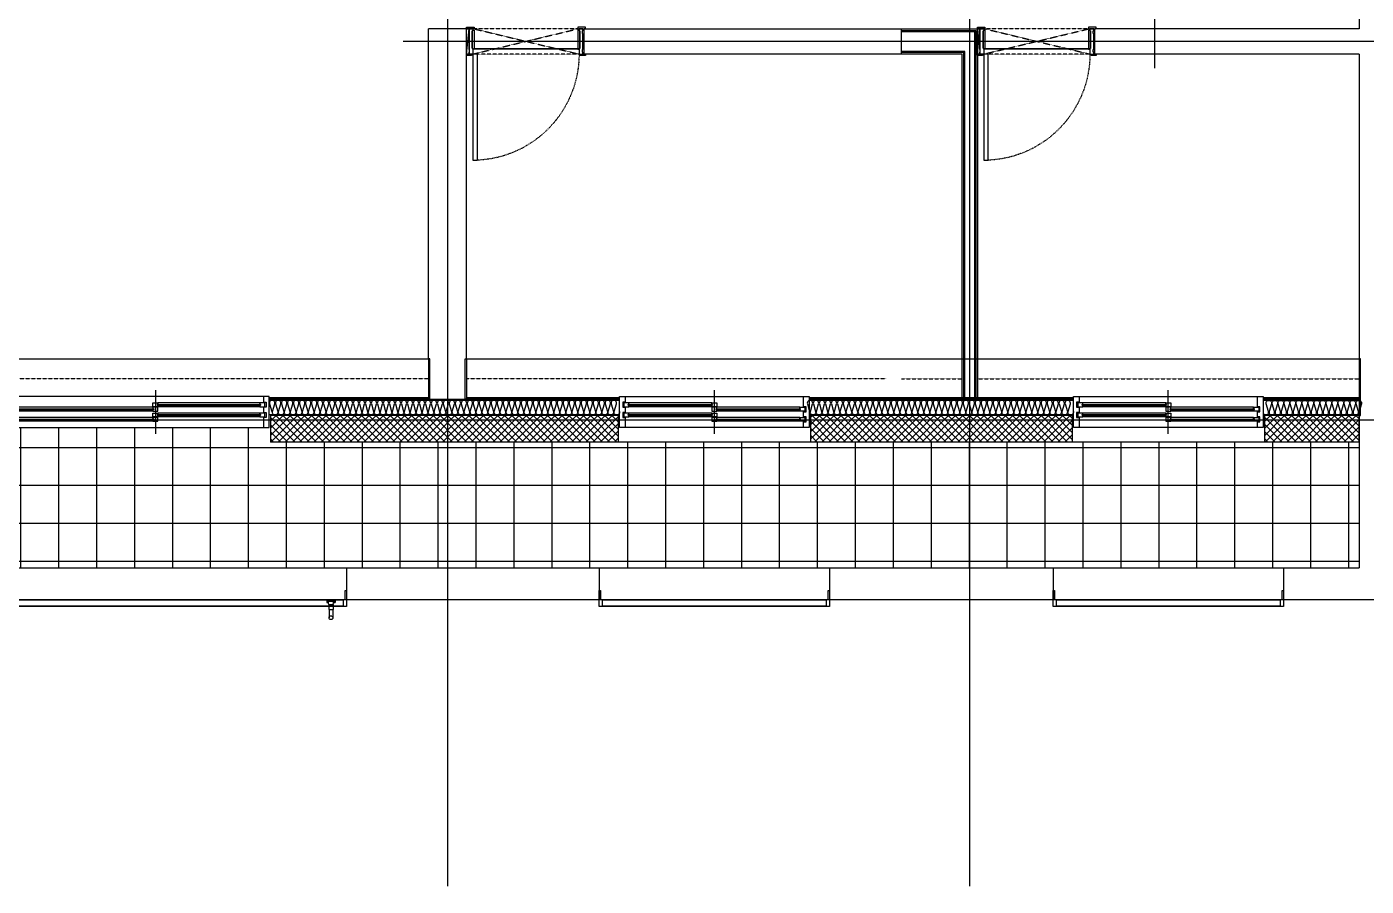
# Model space of a CAD drawing. Header units: millimetres. Extents: x 18456 to 179493, y -203649 to 469211.
# Drawn here: x 133963 to 144556, y 341277 to 348078 of the extents above; entities that cross this region are included whole.
import ezdxf

# ---------------------------------------------------------------- set-up
doc = ezdxf.new("R2010")
doc.units = ezdxf.units.MM
for name, pattern in [('X-평면도(기본형)$0$CEN', [52.5, 50, -1, 0.5, -1]), ('X-평면도(기본형)$0$DASHDOTX2', [2, 1, -0.5, 0, -0.5]), ('X-평면도(기본형)$0$HID', [2.8, 1.8, -1]), ('X-평면도(기본형)$0$HID2', [7.5, 6, -1.5])]:
    doc.linetypes.add(name, pattern=pattern)
for name, color, linetype, true_color in [('X-평면도(기본형)$0$40HAT', 9, 'Continuous', 0x808080), ('X-평면도(기본형)$0$4ELE', 4, 'Continuous', 0x00ffff), ('X-평면도(기본형)$0$4GYP', 4, 'Continuous', 0x00ffff), ('X-평면도(기본형)$0$7GYP', 7, 'Continuous', 0x000000), ('X-평면도(기본형)$0$AHID', 5, 'X-평면도(기본형)$0$HID', 0x0000ff), ('X-평면도(기본형)$0$CEN', 1, 'X-평면도(기본형)$0$CEN', 0xff0000), ('X-평면도(기본형)$0$DOOR', 4, 'Continuous', 0x00ffff), ('X-평면도(기본형)$0$ETC', 9, 'Continuous', 0x808080), ('X-평면도(기본형)$0$FIN', 9, 'Continuous', 0x808080), ('X-평면도(기본형)$0$INS', 9, 'Continuous', 0x808080), ('X-평면도(기본형)$0$INSUL', 9, 'Continuous', 0x808080), ('X-평면도(기본형)$0$TIL', 5, 'Continuous', 0x0000ff), ('X-평면도(기본형)$0$UIS', 7, 'X-평면도(기본형)$0$HID2', 0x000000), ('X-평면도(기본형)$0$W1', 2, 'Continuous', 0xffff00), ('X-평면도(기본형)$0$W2', 3, 'Continuous', 0x00ff00), ('X-평면도(기본형)$0$WID', 4, 'Continuous', 0x00ffff), ('X-평면도(기본형)$0$국기계양대', 9, 'Continuous', 0x808080)]:
    doc.layers.add(name, color=color, linetype=linetype, true_color=true_color)
pattern_1 = [(315, (-174175.336, 75338.112), (28.2842712, 28.2842712), []), (45, (-174175.336, 75338.112), (-28.2842712, 28.2842712), [])]

# ---------------------------------------------------------------- blocks, each defined once
blk = doc.blocks.new('U168 (X-평면도(기본형)$0$ins-l)')
at = {"layer": 'X-평면도(기본형)$0$INSUL', "color": 8, "true_color": 0x808080}
for p, q in [((36.9, 24.2), (21.4, 75.8)), ((57.5, 75.8), (42, 24.2)), ((78.1, 24.2), (62.6, 75.8)), ((98.7, 75.8), (83.2, 24.2)), ((119.3, 24.2), (103.8, 75.8)), ((139.9, 75.8), (124.5, 24.2)), ((160.5, 24.2), (145.1, 75.8)), ((181.1, 75.8), (165.7, 24.2)), ((201.7, 24.2), (186.3, 75.8)), ((222.3, 75.8), (206.9, 24.2)), ((243, 24.2), (227.5, 75.8)), ((263.6, 75.8), (248.1, 24.2)), ((284.2, 24.2), (268.7, 75.8)), ((304.8, 75.8), (289.3, 24.2)), ((325.4, 24.2), (309.9, 75.8)), ((346, 75.8), (330.6, 24.2)), ((366.6, 24.2), (351.2, 75.8)), ((387.2, 75.8), (371.8, 24.2)), ((407.8, 24.2), (392.4, 75.8)), ((428.4, 75.8), (413, 24.2)), ((449.1, 24.2), (433.6, 75.8)), ((469.7, 75.8), (454.2, 24.2)), ((490.3, 24.2), (474.8, 75.8)), ((510.9, 75.8), (495.4, 24.2)), ((531.5, 24.2), (516, 75.8)), ((552.1, 75.8), (536.6, 24.2)), ((572.7, 24.2), (557.3, 75.8)), ((593.3, 75.8), (577.9, 24.2)), ((613.9, 24.2), (598.5, 75.8)), ((634.5, 75.8), (619.1, 24.2)), ((655.2, 24.2), (639.7, 75.8)), ((675.8, 75.8), (660.3, 24.2)), ((696.4, 24.2), (680.9, 75.8)), ((717, 75.8), (701.5, 24.2)), ((737.6, 24.2), (722.1, 75.8)), ((758.2, 75.8), (742.7, 24.2)), ((778.8, 24.2), (763.4, 75.8)), ((799.4, 75.8), (784, 24.2)), ((820, 24.2), (804.6, 75.8)), ((840.6, 75.8), (825.2, 24.2)), ((861.3, 24.2), (845.8, 75.8)), ((881.9, 75.8), (866.4, 24.2)), ((902.5, 24.2), (887, 75.8)), ((923.1, 75.8), (907.6, 24.2)), ((943.7, 24.2), (928.2, 75.8)), ((964.3, 75.8), (948.8, 24.2)), ((984.9, 24.2), (969.5, 75.8)), ((1005.5, 75.8), (990.1, 24.2)), ((1026.1, 24.2), (1010.7, 75.8)), ((1046.7, 75.8), (1031.3, 24.2)), ((1067.4, 24.2), (1051.9, 75.8)), ((1088, 75.8), (1072.5, 24.2)), ((1108.6, 24.2), (1093.1, 75.8)), ((1129.2, 75.8), (1113.7, 24.2)), ((1149.8, 24.2), (1134.3, 75.8)), ((1170.4, 75.8), (1154.9, 24.2)), ((1191, 24.2), (1175.6, 75.8)), ((1211.6, 75.8), (1196.2, 24.2)), ((1232.2, 24.2), (1216.8, 75.8)), ((1252.8, 75.8), (1237.4, 24.2)), ((1273.5, 24.2), (1258, 75.8)), ((1294.1, 75.8), (1278.6, 24.2)), ((1314.7, 24.2), (1299.2, 75.8)), ((1335.3, 75.8), (1319.8, 24.2)), ((1355.9, 24.2), (1340.4, 75.8)), ((1376.5, 75.8), (1361, 24.2)), ((1397.1, 24.2), (1381.7, 75.8)), ((1417.7, 75.8), (1402.3, 24.2)), ((1438.3, 24.2), (1422.9, 75.8)), ((1458.9, 75.8), (1443.5, 24.2)), ((1479.5, 24.2), (1464.1, 75.8)), ((1500.2, 75.8), (1484.7, 24.2)), ((1520.8, 24.2), (1505.3, 75.8)), ((1541.4, 75.8), (1525.9, 24.2)), ((1562, 24.2), (1546.5, 75.8)), ((1582.6, 75.8), (1567.1, 24.2)), ((1603.2, 24.2), (1587.8, 75.8)), ((1623.8, 75.8), (1608.4, 24.2)), ((1644.4, 24.2), (1629, 75.8)), ((1665, 75.8), (1649.6, 24.2)), ((1685.6, 24.2), (1670.2, 75.8)), ((1706.3, 75.8), (1690.8, 24.2)), ((1726.9, 24.2), (1711.4, 75.8)), ((1747.5, 75.8), (1732, 24.2)), ((1768.1, 24.2), (1752.6, 75.8)), ((1788.7, 75.8), (1773.2, 24.2)), ((1809.3, 24.2), (1793.8, 75.8)), ((1829.9, 75.8), (1814.5, 24.2)), ((1850.5, 24.2), (1835.1, 75.8)), ((1871.1, 75.8), (1855.7, 24.2)), ((1891.7, 24.2), (1876.3, 75.8)), ((1912.4, 75.8), (1896.9, 24.2)), ((1933, 24.2), (1917.5, 75.8)), ((1953.6, 75.8), (1938.1, 24.2)), ((1974.2, 24.2), (1958.7, 75.8)), ((1994.8, 75.8), (1979.3, 24.2)), ((2015.4, 24.2), (1999.9, 75.8)), ((2036, 75.8), (2020.6, 24.2)), ((2056.6, 24.2), (2041.2, 75.8)), ((2077.2, 75.8), (2061.8, 24.2)), ((2097.8, 24.2), (2082.4, 75.8)), ((2118.5, 75.8), (2103, 24.2)), ((2139.1, 24.2), (2123.6, 75.8)), ((2159.7, 75.8), (2144.2, 24.2)), ((2180.3, 24.2), (2164.8, 75.8)), ((2200.9, 75.8), (2185.4, 24.2)), ((2221.5, 24.2), (2206, 75.8)), ((2242.1, 75.8), (2226.7, 24.2)), ((2262.7, 24.2), (2247.3, 75.8)), ((2283.3, 75.8), (2267.9, 24.2)), ((2303.9, 24.2), (2288.5, 75.8)), ((2324.6, 75.8), (2309.1, 24.2)), ((2345.2, 24.2), (2329.7, 75.8)), ((2365.8, 75.8), (2350.3, 24.2)), ((2386.4, 24.2), (2370.9, 75.8)), ((2407, 75.8), (2391.5, 24.2))]:
    blk.add_line(p, q, dxfattribs=at)
at = {"layer": 'X-평면도(기본형)$0$INSUL', "color": 8, "true_color": 0x808080, "extrusion": (0, 0, -1)}
for centre in [(-39.4, 81.2), (-80.7, 81.2), (-121.9, 81.2), (-163.1, 81.2), (-204.3, 81.2), (-245.5, 81.2), (-286.8, 81.2), (-328, 81.2), (-369.2, 81.2), (-410.4, 81.2), (-451.6, 81.2), (-492.9, 81.2), (-534.1, 81.2), (-575.3, 81.2), (-616.5, 81.2), (-657.7, 81.2), (-699, 81.2), (-740.2, 81.2), (-781.4, 81.2), (-822.6, 81.2), (-863.8, 81.2), (-905.1, 81.2), (-946.3, 81.2), (-987.5, 81.2), (-1028.7, 81.2), (-1069.9, 81.2), (-1111.1, 81.2), (-1152.4, 81.2), (-1193.6, 81.2), (-1234.8, 81.2), (-1276, 81.2), (-1317.2, 81.2), (-1358.5, 81.2), (-1399.7, 81.2), (-1440.9, 81.2), (-1482.1, 81.2), (-1523.3, 81.2), (-1564.6, 81.2), (-1605.8, 81.2), (-1647, 81.2), (-1688.2, 81.2), (-1729.4, 81.2), (-1770.7, 81.2), (-1811.9, 81.2), (-1853.1, 81.2), (-1894.3, 81.2), (-1935.5, 81.2), (-1976.8, 81.2), (-2018, 81.2), (-2059.2, 81.2), (-2100.4, 81.2), (-2141.6, 81.2), (-2182.9, 81.2), (-2224.1, 81.2), (-2265.3, 81.2), (-2306.5, 81.2), (-2347.7, 81.2), (-2389, 81.2)]:
    blk.add_arc(centre, 18.8, 343.30076, 196.69924, dxfattribs=at)
at = {"layer": 'X-평면도(기본형)$0$INSUL', "color": 8, "true_color": 0x808080}
for centre in [(18.8, 18.8), (60, 18.8), (101.3, 18.8), (142.5, 18.8), (183.7, 18.8), (224.9, 18.8), (266.1, 18.8), (307.4, 18.8), (348.6, 18.8), (389.8, 18.8), (431, 18.8), (472.2, 18.8), (513.5, 18.8), (554.7, 18.8), (595.9, 18.8), (637.1, 18.8), (678.3, 18.8), (719.6, 18.8), (760.8, 18.8), (802, 18.8), (843.2, 18.8), (884.4, 18.8), (925.7, 18.8), (966.9, 18.8), (1008.1, 18.8), (1049.3, 18.8), (1090.5, 18.8), (1131.8, 18.8), (1173, 18.8), (1214.2, 18.8), (1255.4, 18.8), (1296.6, 18.8), (1337.9, 18.8), (1379.1, 18.8), (1420.3, 18.8), (1461.5, 18.8), (1502.7, 18.8), (1544, 18.8), (1585.2, 18.8), (1626.4, 18.8), (1667.6, 18.8), (1708.8, 18.8), (1750.1, 18.8), (1791.3, 18.8), (1832.5, 18.8), (1873.7, 18.8), (1914.9, 18.8), (1956.2, 18.8), (1997.4, 18.8), (2038.6, 18.8), (2079.8, 18.8), (2121, 18.8), (2162.2, 18.8), (2203.5, 18.8), (2244.7, 18.8), (2285.9, 18.8), (2327.1, 18.8), (2368.3, 18.8)]:
    blk.add_arc(centre, 18.8, 163.30076, 16.69924, dxfattribs=at)
blk = doc.blocks.new('U167 (X-평면도(기본형)$0$ins-l)')
at = {"layer": 'X-평면도(기본형)$0$INSUL', "color": 8, "true_color": 0x808080}
for p, q in [((36.9, 24.2), (21.4, 75.8)), ((57.5, 75.8), (42, 24.2)), ((78.1, 24.2), (62.6, 75.8)), ((98.7, 75.8), (83.2, 24.2)), ((119.3, 24.2), (103.8, 75.8)), ((139.9, 75.8), (124.5, 24.2)), ((160.5, 24.2), (145.1, 75.8)), ((181.1, 75.8), (165.7, 24.2)), ((201.7, 24.2), (186.3, 75.8)), ((222.3, 75.8), (206.9, 24.2)), ((243, 24.2), (227.5, 75.8)), ((263.6, 75.8), (248.1, 24.2)), ((284.2, 24.2), (268.7, 75.8)), ((304.8, 75.8), (289.3, 24.2)), ((325.4, 24.2), (309.9, 75.8)), ((346, 75.8), (330.6, 24.2)), ((366.6, 24.2), (351.2, 75.8)), ((387.2, 75.8), (371.8, 24.2)), ((407.8, 24.2), (392.4, 75.8)), ((428.4, 75.8), (413, 24.2)), ((449.1, 24.2), (433.6, 75.8)), ((469.7, 75.8), (454.2, 24.2)), ((490.3, 24.2), (474.8, 75.8)), ((510.9, 75.8), (495.4, 24.2)), ((531.5, 24.2), (516, 75.8)), ((552.1, 75.8), (536.6, 24.2)), ((572.7, 24.2), (557.3, 75.8)), ((593.3, 75.8), (577.9, 24.2)), ((613.9, 24.2), (598.5, 75.8)), ((634.5, 75.8), (619.1, 24.2)), ((655.2, 24.2), (639.7, 75.8)), ((675.8, 75.8), (660.3, 24.2)), ((696.4, 24.2), (680.9, 75.8)), ((717, 75.8), (701.5, 24.2)), ((737.6, 24.2), (722.1, 75.8)), ((758.2, 75.8), (742.7, 24.2)), ((778.8, 24.2), (763.4, 75.8)), ((799.4, 75.8), (784, 24.2)), ((820, 24.2), (804.6, 75.8)), ((840.6, 75.8), (825.2, 24.2)), ((861.3, 24.2), (845.8, 75.8)), ((881.9, 75.8), (866.4, 24.2)), ((902.5, 24.2), (887, 75.8)), ((923.1, 75.8), (907.6, 24.2)), ((943.7, 24.2), (928.2, 75.8)), ((964.3, 75.8), (948.8, 24.2)), ((984.9, 24.2), (969.5, 75.8)), ((1005.5, 75.8), (990.1, 24.2)), ((1026.1, 24.2), (1010.7, 75.8)), ((1046.7, 75.8), (1031.3, 24.2)), ((1067.4, 24.2), (1051.9, 75.8)), ((1088, 75.8), (1072.5, 24.2)), ((1108.6, 24.2), (1093.1, 75.8)), ((1129.2, 75.8), (1113.7, 24.2)), ((1149.8, 24.2), (1134.3, 75.8)), ((1170.4, 75.8), (1154.9, 24.2)), ((1191, 24.2), (1175.6, 75.8)), ((1211.6, 75.8), (1196.2, 24.2)), ((1232.2, 24.2), (1216.8, 75.8)), ((1252.8, 75.8), (1237.4, 24.2)), ((1273.5, 24.2), (1258, 75.8)), ((1294.1, 75.8), (1278.6, 24.2)), ((1314.7, 24.2), (1299.2, 75.8)), ((1335.3, 75.8), (1319.8, 24.2)), ((1355.9, 24.2), (1340.4, 75.8)), ((1376.5, 75.8), (1361, 24.2)), ((1397.1, 24.2), (1381.7, 75.8)), ((1417.7, 75.8), (1402.3, 24.2)), ((1438.3, 24.2), (1422.9, 75.8)), ((1458.9, 75.8), (1443.5, 24.2)), ((1479.5, 24.2), (1464.1, 75.8)), ((1500.2, 75.8), (1484.7, 24.2)), ((1520.8, 24.2), (1505.3, 75.8)), ((1541.4, 75.8), (1525.9, 24.2)), ((1562, 24.2), (1546.5, 75.8)), ((1582.6, 75.8), (1567.1, 24.2)), ((1603.2, 24.2), (1587.8, 75.8)), ((1623.8, 75.8), (1608.4, 24.2)), ((1644.4, 24.2), (1629, 75.8)), ((1665, 75.8), (1649.6, 24.2)), ((1685.6, 24.2), (1670.2, 75.8)), ((1706.3, 75.8), (1690.8, 24.2)), ((1726.9, 24.2), (1711.4, 75.8)), ((1747.5, 75.8), (1732, 24.2)), ((1768.1, 24.2), (1752.6, 75.8)), ((1788.7, 75.8), (1773.2, 24.2)), ((1809.3, 24.2), (1793.8, 75.8)), ((1829.9, 75.8), (1814.5, 24.2))]:
    blk.add_line(p, q, dxfattribs=at)
at = {"layer": 'X-평면도(기본형)$0$INSUL', "color": 8, "true_color": 0x808080, "extrusion": (0, 0, -1)}
for centre in [(-39.4, 81.2), (-80.7, 81.2), (-121.9, 81.2), (-163.1, 81.2), (-204.3, 81.2), (-245.5, 81.2), (-286.8, 81.2), (-328, 81.2), (-369.2, 81.2), (-410.4, 81.2), (-451.6, 81.2), (-492.9, 81.2), (-534.1, 81.2), (-575.3, 81.2), (-616.5, 81.2), (-657.7, 81.2), (-699, 81.2), (-740.2, 81.2), (-781.4, 81.2), (-822.6, 81.2), (-863.8, 81.2), (-905.1, 81.2), (-946.3, 81.2), (-987.5, 81.2), (-1028.7, 81.2), (-1069.9, 81.2), (-1111.1, 81.2), (-1152.4, 81.2), (-1193.6, 81.2), (-1234.8, 81.2), (-1276, 81.2), (-1317.2, 81.2), (-1358.5, 81.2), (-1399.7, 81.2), (-1440.9, 81.2), (-1482.1, 81.2), (-1523.3, 81.2), (-1564.6, 81.2), (-1605.8, 81.2), (-1647, 81.2), (-1688.2, 81.2), (-1729.4, 81.2), (-1770.7, 81.2), (-1811.9, 81.2)]:
    blk.add_arc(centre, 18.8, 343.30076, 196.69924, dxfattribs=at)
at = {"layer": 'X-평면도(기본형)$0$INSUL', "color": 8, "true_color": 0x808080}
for centre in [(18.8, 18.8), (60, 18.8), (101.3, 18.8), (142.5, 18.8), (183.7, 18.8), (224.9, 18.8), (266.1, 18.8), (307.4, 18.8), (348.6, 18.8), (389.8, 18.8), (431, 18.8), (472.2, 18.8), (513.5, 18.8), (554.7, 18.8), (595.9, 18.8), (637.1, 18.8), (678.3, 18.8), (719.6, 18.8), (760.8, 18.8), (802, 18.8), (843.2, 18.8), (884.4, 18.8), (925.7, 18.8), (966.9, 18.8), (1008.1, 18.8), (1049.3, 18.8), (1090.5, 18.8), (1131.8, 18.8), (1173, 18.8), (1214.2, 18.8), (1255.4, 18.8), (1296.6, 18.8), (1337.9, 18.8), (1379.1, 18.8), (1420.3, 18.8), (1461.5, 18.8), (1502.7, 18.8), (1544, 18.8), (1585.2, 18.8), (1626.4, 18.8), (1667.6, 18.8), (1708.8, 18.8), (1750.1, 18.8), (1791.3, 18.8)]:
    blk.add_arc(centre, 18.8, 163.30076, 16.69924, dxfattribs=at)
blk = doc.blocks.new('U54 (X-평면도(기본형)$0$ins-l)')
at = {"layer": 'X-평면도(기본형)$0$INSUL', "color": 8, "true_color": 0x808080}
for p, q in [((36.9, 24.2), (21.4, 75.8)), ((57.5, 75.8), (42, 24.2)), ((78.1, 24.2), (62.6, 75.8)), ((98.7, 75.8), (83.2, 24.2)), ((119.3, 24.2), (103.8, 75.8)), ((139.9, 75.8), (124.5, 24.2)), ((160.5, 24.2), (145.1, 75.8)), ((181.1, 75.8), (165.7, 24.2)), ((201.7, 24.2), (186.3, 75.8)), ((222.3, 75.8), (206.9, 24.2)), ((243, 24.2), (227.5, 75.8)), ((263.6, 75.8), (248.1, 24.2)), ((284.2, 24.2), (268.7, 75.8)), ((304.8, 75.8), (289.3, 24.2)), ((325.4, 24.2), (309.9, 75.8)), ((346, 75.8), (330.6, 24.2)), ((366.6, 24.2), (351.2, 75.8)), ((387.2, 75.8), (371.8, 24.2)), ((407.8, 24.2), (392.4, 75.8)), ((428.4, 75.8), (413, 24.2)), ((449.1, 24.2), (433.6, 75.8)), ((469.7, 75.8), (454.2, 24.2)), ((490.3, 24.2), (474.8, 75.8)), ((510.9, 75.8), (495.4, 24.2)), ((531.5, 24.2), (516, 75.8)), ((552.1, 75.8), (536.6, 24.2)), ((572.7, 24.2), (557.3, 75.8)), ((593.3, 75.8), (577.9, 24.2)), ((613.9, 24.2), (598.5, 75.8)), ((634.5, 75.8), (619.1, 24.2)), ((655.2, 24.2), (639.7, 75.8)), ((675.8, 75.8), (660.3, 24.2))]:
    blk.add_line(p, q, dxfattribs=at)
at = {"layer": 'X-평면도(기본형)$0$INSUL', "color": 8, "true_color": 0x808080, "extrusion": (0, 0, -1)}
for centre in [(-39.4, 81.2), (-80.7, 81.2), (-121.9, 81.2), (-163.1, 81.2), (-204.3, 81.2), (-245.5, 81.2), (-286.8, 81.2), (-328, 81.2), (-369.2, 81.2), (-410.4, 81.2), (-451.6, 81.2), (-492.9, 81.2), (-534.1, 81.2), (-575.3, 81.2), (-616.5, 81.2), (-657.7, 81.2)]:
    blk.add_arc(centre, 18.8, 343.30076, 196.69924, dxfattribs=at)
at = {"layer": 'X-평면도(기본형)$0$INSUL', "color": 8, "true_color": 0x808080}
for centre in [(18.8, 18.8), (60, 18.8), (101.3, 18.8), (142.5, 18.8), (183.7, 18.8), (224.9, 18.8), (266.1, 18.8), (307.4, 18.8), (348.6, 18.8), (389.8, 18.8), (431, 18.8), (472.2, 18.8), (513.5, 18.8), (554.7, 18.8), (595.9, 18.8), (637.1, 18.8)]:
    blk.add_arc(centre, 18.8, 163.30076, 16.69924, dxfattribs=at)
blk = doc.blocks.new('X-평면도(기본형)$0$DW1500')
at = {"layer": 'X-평면도(기본형)$0$WID', "color": 8, "true_color": 0x808080}
for p, q in [((1455, 0), (45, 0)), ((72, -98), (733, -98)), ((72, -98), (72, -102)), ((72, -102), (733, -102)), ((733, -98), (733, -102)), ((767, -63), (1428, -63)), ((767, -63), (767, -67)), ((767, -67), (1428, -67)), ((1428, -63), (1428, -67)), ((72, -178), (733, -178)), ((72, -178), (72, -182)), ((72, -182), (733, -182)), ((733, -178), (733, -182)), ((767, -143), (1428, -143)), ((767, -143), (767, -147)), ((767, -147), (1428, -147)), ((1428, -143), (1428, -147)), ((45, -245), (1455, -245))]:
    blk.add_line(p, q, dxfattribs=at)
at = {"layer": 'X-평면도(기본형)$0$WID', "color": 1, "true_color": 0xff0000}
blk.add_line((750, 50), (750, -295), dxfattribs=at)
at = {"layer": 'X-평면도(기본형)$0$WID'}
for p, q in [((730, -85), (75, -85)), ((1425, -50), (770, -50)), ((1425, -80), (770, -80)), ((730, -115), (75, -115)), ((730, -165), (75, -165)), ((730, -195), (75, -195)), ((1425, -130), (770, -130)), ((1425, -160), (770, -160))]:
    blk.add_line(p, q, dxfattribs=at)
for points in [[(0, -245), (45, -245), (45, -200), (25, -200), (25, -160), (45, -160), (45, -120), (25, -120), (25, -80), (45, -80), (45, 0), (0, 0)], [(1500, 0), (1455, 0), (1455, -45), (1475, -45), (1475, -85), (1455, -85), (1455, -125), (1475, -125), (1475, -165), (1455, -165), (1455, -245), (1500, -245)], [(75, -115), (35, -115), (35, -85), (75, -85), (75, -95), (69, -97), (69, -103), (75, -105)], [(770, -80), (730, -80), (730, -50), (770, -50), (770, -60), (764, -62), (764, -68), (770, -70)], [(730, -115), (770, -115), (770, -85), (730, -85), (730, -95), (736, -97), (736, -103), (730, -105)], [(1425, -80), (1465, -80), (1465, -50), (1425, -50), (1425, -60), (1431, -62), (1431, -68), (1425, -70)], [(75, -195), (35, -195), (35, -165), (75, -165), (75, -175), (69, -177), (69, -183), (75, -185)], [(770, -160), (730, -160), (730, -130), (770, -130), (770, -140), (764, -142), (764, -148), (770, -150)], [(730, -195), (770, -195), (770, -165), (730, -165), (730, -175), (736, -177), (736, -183), (730, -185)], [(1425, -160), (1465, -160), (1465, -130), (1425, -130), (1425, -140), (1431, -142), (1431, -148), (1425, -150)]]:
    blk.add_lwpolyline(points, close=True, dxfattribs=at)
at = {"layer": 'X-평면도(기본형)$0$WID', "color": 8, "true_color": 0x808080}
for points in [[(75, -94), (78, -96), (78, -97), (79, -98)], [(75, -106), (78, -104), (78, -103), (79, -102)], [(730, -94), (727, -96), (727, -97), (726, -98)], [(730, -106), (727, -104), (727, -103), (726, -102)], [(770, -59), (773, -61), (773, -62), (774, -63)], [(770, -71), (773, -69), (773, -68), (774, -67)], [(1425, -59), (1422, -61), (1422, -62), (1421, -63)], [(1425, -71), (1422, -69), (1422, -68), (1421, -67)], [(75, -174), (78, -176), (78, -177), (79, -178)], [(75, -186), (78, -184), (78, -183), (79, -182)], [(730, -174), (727, -176), (727, -177), (726, -178)], [(730, -186), (727, -184), (727, -183), (726, -182)], [(770, -139), (773, -141), (773, -142), (774, -143)], [(770, -151), (773, -149), (773, -148), (774, -147)], [(1425, -139), (1422, -141), (1422, -142), (1421, -143)], [(1425, -151), (1422, -149), (1422, -148), (1421, -147)]]:
    blk.add_lwpolyline(points, dxfattribs=at)
blk = doc.blocks.new('X-평면도(기본형)$0$DW2700v')
at = {"layer": 'X-평면도(기본형)$0$WID', "color": 8, "true_color": 0x808080}
for p, q in [((2655, 0), (45, 0)), ((883, -98), (72, -98)), ((72, -102), (72, -98)), ((883, -102), (72, -102)), ((883, -102), (883, -98)), ((2628, -63), (917, -63)), ((917, -67), (917, -63)), ((2628, -67), (917, -67)), ((2628, -67), (2628, -63)), ((883, -178), (72, -178)), ((72, -182), (72, -178)), ((883, -182), (72, -182)), ((883, -182), (883, -178)), ((2628, -143), (917, -143)), ((917, -147), (917, -143)), ((2628, -147), (917, -147)), ((2628, -147), (2628, -143)), ((45, -245), (2655, -245))]:
    blk.add_line(p, q, dxfattribs=at)
at = {"layer": 'X-평면도(기본형)$0$WID', "color": 1, "true_color": 0xff0000}
blk.add_line((900, -295), (900, 50), dxfattribs=at)
at = {"layer": 'X-평면도(기본형)$0$WID'}
for p, q in [((75, -85), (880, -85)), ((920, -50), (2625, -50)), ((920, -80), (2625, -80)), ((75, -115), (880, -115)), ((75, -165), (880, -165)), ((75, -195), (880, -195)), ((920, -130), (2625, -130)), ((920, -160), (2625, -160))]:
    blk.add_line(p, q, dxfattribs=at)
for points in [[(0, -245), (45, -245), (45, -200), (25, -200), (25, -160), (45, -160), (45, -120), (25, -120), (25, -80), (45, -80), (45, 0), (0, 0)], [(2700, 0), (2655, 0), (2655, -45), (2675, -45), (2675, -85), (2655, -85), (2655, -125), (2675, -125), (2675, -165), (2655, -165), (2655, -245), (2700, -245)], [(75, -85), (35, -85), (35, -115), (75, -115), (75, -105), (69, -103), (69, -97), (75, -95)], [(920, -50), (880, -50), (880, -80), (920, -80), (920, -70), (914, -68), (914, -62), (920, -60)], [(880, -85), (920, -85), (920, -115), (880, -115), (880, -105), (886, -103), (886, -97), (880, -95)], [(2625, -50), (2665, -50), (2665, -80), (2625, -80), (2625, -70), (2631, -68), (2631, -62), (2625, -60)], [(75, -165), (35, -165), (35, -195), (75, -195), (75, -185), (69, -183), (69, -177), (75, -175)], [(920, -130), (880, -130), (880, -160), (920, -160), (920, -150), (914, -148), (914, -142), (920, -140)], [(880, -165), (920, -165), (920, -195), (880, -195), (880, -185), (886, -183), (886, -177), (880, -175)], [(2625, -130), (2665, -130), (2665, -160), (2625, -160), (2625, -150), (2631, -148), (2631, -142), (2625, -140)]]:
    blk.add_lwpolyline(points, close=True, dxfattribs=at)
at = {"layer": 'X-평면도(기본형)$0$WID', "color": 8, "true_color": 0x808080}
for points in [[(75, -94), (78, -96), (78, -97), (79, -98)], [(75, -106), (78, -104), (78, -103), (79, -102)], [(880, -94), (877, -96), (877, -97), (876, -98)], [(880, -106), (877, -104), (877, -103), (876, -102)], [(920, -59), (923, -61), (923, -62), (924, -63)], [(920, -71), (923, -69), (923, -68), (924, -67)], [(2625, -59), (2622, -61), (2622, -62), (2621, -63)], [(2625, -71), (2622, -69), (2622, -68), (2621, -67)], [(75, -174), (78, -176), (78, -177), (79, -178)], [(75, -186), (78, -184), (78, -183), (79, -182)], [(880, -174), (877, -176), (877, -177), (876, -178)], [(880, -186), (877, -184), (877, -183), (876, -182)], [(920, -139), (923, -141), (923, -142), (924, -143)], [(920, -151), (923, -149), (923, -148), (924, -147)], [(2625, -139), (2622, -141), (2622, -142), (2621, -143)], [(2625, -151), (2622, -149), (2622, -148), (2621, -147)]]:
    blk.add_lwpolyline(points, dxfattribs=at)
blk = doc.blocks.new('X-평면도(기본형)$0$WD200900')
at = {"layer": 'X-평면도(기본형)$0$DOOR', "color": 1, "linetype": 'ByBlock', "true_color": 0xff0000}
blk.add_line((-20, 200), (0, 0), dxfattribs=at)
at = {"layer": 'X-평면도(기본형)$0$DOOR', "color": 5, "true_color": 0x0000ff}
for p, q in [((860, 160), (40, 160)), ((860, 157), (40, 157))]:
    blk.add_line(p, q, dxfattribs=at)
at = {"layer": 'X-평면도(기본형)$0$DOOR'}
for points in [[(30, 200), (30, 1040), (66, 1040), (66, 200)], [(30, 200), (30, 1040), (66, 1040), (66, 200)], [(0, 200), (0, 184), (3, 184), (3, 164), (0, 164), (0, 36), (3, 36), (3, 16), (0, 16), (0, 0), (30, 0), (30, 15), (25, 15), (25, 155), (30, 155), (30, 160), (30, 200)], [(40, 160), (30, 160), (30, 153), (25, 153), (25, 17), (30, 17), (30, 10), (40, 10)], [(860, 160), (870, 160), (870, 153), (875, 153), (875, 17), (870, 17), (870, 10), (860, 10)], [(900, 200), (900, 184), (897, 184), (897, 164), (900, 164), (900, 36), (897, 36), (897, 16), (900, 16), (900, 0), (899, 0), (880, 0), (870, 0), (870, 15), (875, 15), (875, 155), (870, 155), (870, 160), (870, 200)]]:
    blk.add_lwpolyline(points, close=True, dxfattribs=at)
at = {"layer": 'X-평면도(기본형)$0$DOOR', "linetype": 'ByBlock'}
for points in [[(-15, 212), (-15, 207), (-20, 207), (-20, 200), (20, 200), (20, 212)], [(915, 200), (915, 205), (920, 205), (920, 212), (880, 212), (880, 200)], [(-15, 0), (-15, -5), (-20, -5), (-20, -12), (40, -12), (40, 0)], [(915, 0), (915, -5), (920, -5), (920, -12), (860, -12), (860, 0)]]:
    blk.add_lwpolyline(points, close=True, dxfattribs=at)
at = {"layer": 'X-평면도(기본형)$0$DOOR', "color": 1, "linetype": 'ByBlock', "true_color": 0xff0000}
blk.add_lwpolyline([(-20, 200), (-20, 0), (0, 0), (0, 200)], close=True, dxfattribs=at)
at = {"layer": 'X-평면도(기본형)$0$DOOR', "color": 1, "linetype": 'X-평면도(기본형)$0$HID', "true_color": 0xff0000}
blk.add_lwpolyline([(860, 0), (40, 0), (870, 200), (30, 200)], close=True, dxfattribs=at)
at = {"layer": 'X-평면도(기본형)$0$DOOR', "color": 1, "linetype": 'X-평면도(기본형)$0$DASHDOTX2', "ltscale": 5, "true_color": 0xff0000}
blk.add_arc((29, 199), 841, 0.038, 87.4531, dxfattribs=at)
blk = doc.blocks.new('X-평면도(기본형)$0$is')
at = {"layer": 'X-평면도(기본형)$0$INS'}
blk.add_line((0, 450), (0, 0), dxfattribs=at)
at = {"layer": 'X-평면도(기본형)$0$W1'}
blk.add_lwpolyline([(0, 0), (-10, 0), (-10, 450), (0, 450)], dxfattribs=at)
blk = doc.blocks.new('U66 (X-평면도(기본형)$0$ng)')
at = {"color": 0, "linetype": 'ByBlock', "lineweight": -2}
for p, q in [((-910, -104), (-910, 22)), ((-910, 22), (-900, 22)), ((-900, 22), (-900, -48)), ((900, 22), (910, 22)), ((900, -48), (900, 22)), ((910, 22), (910, -104)), ((-910, -48), (-888, -48)), ((-888, -104), (-910, -104)), ((-888, -48), (-888, -51)), ((888, -51), (-888, -51)), ((-888, -51), (-888, -101)), ((-888, -51), (888, -51)), ((-888, -101), (888, -101)), ((888, -101), (-888, -101)), ((-888, -101), (-888, -104)), ((888, -51), (888, -48)), ((888, -48), (910, -48)), ((888, -101), (888, -51)), ((888, -104), (888, -101)), ((910, -104), (888, -104))]:
    blk.add_line(p, q, dxfattribs=at)
blk = doc.blocks.new('X-평면도(기본형)$0$국기계양대')
at = {"color": 0, "linetype": 'ByBlock', "lineweight": -2}
for p, q in [((-64, 0), (0, 0)), ((-64, 0), (-64, -20)), ((0, 0), (0, -20)), ((-64, -20), (-52, -20)), ((-54, -10), (-10, -10)), ((-54, -10), (-54, -20)), ((-49, -35), (-54, -10)), ((-49, -35), (-15, -35)), ((-49, -35), (-49, -75)), ((-49, -75), (-15, -75)), ((-47, -75), (-47, -140)), ((-17, -75), (-17, -140)), ((-15, -35), (-10, -10)), ((-15, -35), (-15, -75)), ((-12, -20), (0, -20)), ((-10, -10), (-10, -20))]:
    blk.add_line(p, q, dxfattribs=at)
blk.add_circle((-32, -140), 15, dxfattribs=at)
blk = doc.blocks.new('U68 (X-평면도(기본형)$0$ng)')
at = {"color": 0, "linetype": 'ByBlock', "lineweight": -2}
for p, q in [((-1960, -104), (-1960, 22)), ((-1960, 22), (-1950, 22)), ((-1950, 22), (-1950, -48)), ((1950, 22), (1960, 22)), ((1950, -48), (1950, 22)), ((1960, 22), (1960, -104)), ((-1960, -48), (-1938, -48)), ((-1938, -104), (-1960, -104)), ((-1938, -48), (-1938, -51)), ((1938, -51), (-1938, -51)), ((-1938, -51), (-1938, -101)), ((-1938, -51), (1938, -51)), ((-1938, -101), (1938, -101)), ((1938, -101), (-1938, -101)), ((-1938, -101), (-1938, -104)), ((1938, -51), (1938, -48)), ((1938, -48), (1960, -48)), ((1938, -101), (1938, -51)), ((1938, -104), (1938, -101)), ((1960, -104), (1938, -104))]:
    blk.add_line(p, q, dxfattribs=at)
at = {"layer": 'X-평면도(기본형)$0$국기계양대'}
blk.add_blockref('X-평면도(기본형)$0$국기계양대', (1870, -53), dxfattribs=at)

msp = doc.modelspace()

# ---------------------------------------------------------------- hatches: boundary and pattern name
at = {"layer": 'X-평면도(기본형)$0$40HAT'}
h = msp.add_hatch(dxfattribs=at)
h.set_pattern_fill('H3', color=256, scale=40, style=0, pattern_type=2)
h.set_pattern_definition(pattern_1)
h.paths.add_polyline_path([(135891, 345002), (135891, 344792), (138641, 344792), (138641, 345002), (135891, 345002)], flags=0)
h = msp.add_hatch(dxfattribs=at)
h.set_pattern_fill('H3', color=256, scale=40, style=0, pattern_type=2)
h.set_pattern_definition(pattern_1)
h.paths.add_polyline_path([(140161, 345002), (140161, 344792), (142231, 344792), (142231, 345002), (140161, 345002)], flags=0)
h = msp.add_hatch(dxfattribs=at)
h.set_pattern_fill('H3', color=256, scale=40, style=0, pattern_type=2)
h.set_pattern_definition(pattern_1)
h.paths.add_polyline_path([(144501, 344792), (144501, 345002), (143751, 345002), (143751, 344792)], flags=0)
at = {"layer": 'X-평면도(기본형)$0$TIL'}
h = msp.add_hatch(dxfattribs=at)
h.set_pattern_fill('H3', color=256, scale=300, angle=45, style=0, pattern_type=2)
h.set_pattern_definition([(360, (-512882.68, 364849.67), (2e-13, 300), []), (90, (-512882.68, 364849.67), (-300, 9e-14), [])])
h.paths.add_polyline_path([(131971, 343797), (131971, 344792), (133171, 344792), (133171, 344907), (135891, 344907), (135891, 344792), (144501, 344792), (144501, 343797)], flags=0)

# ---------------------------------------------------------------- linework, layer by layer
at = {"layer": 'X-평면도(기본형)$0$4ELE'}
for p, q in [((132571, 343797), (136491, 343797)), ((138491, 343797), (140311, 343797)), ((142081, 343797), (143901, 343797)), ((132571, 343547), (136491, 343547)), ((138491, 343547), (140311, 343547)), ((142081, 343547), (143901, 343547))]:
    msp.add_line(p, q, dxfattribs=at)
at = {"layer": 'X-평면도(기본형)$0$4GYP'}
for p, q in [((137141, 345142), (135881, 345142)), ((137141, 345132), (135881, 345132)), ((138651, 345142), (137441, 345142)), ((138651, 345132), (137441, 345132)), ((142241, 345142), (140151, 345142)), ((142241, 345132), (140151, 345132)), ((144501, 345142), (143741, 345142)), ((144501, 345132), (143741, 345132))]:
    msp.add_line(p, q, dxfattribs=at)
at = {"layer": 'X-평면도(기본형)$0$7GYP'}
for points in [[(140881, 348062), (141481, 348062), (141481, 345142)], [(140881, 347862), (140881, 348062)], [(140881, 348050), (141469, 348050), (141469, 345142)], [(140881, 348040), (141459, 348040), (141459, 345142)], [(141383, 345142), (141383, 347884), (140881, 347884)], [(141374, 345142), (141374, 347875), (140881, 347875)], [(141361, 345142), (141361, 347862), (140881, 347862)]]:
    msp.add_lwpolyline(points, dxfattribs=at)
at = {"layer": 'X-평면도(기본형)$0$AHID'}
for p, q in [((137141, 345292), (131921, 345292)), ((140761, 345292), (137441, 345292)), ((140881, 345292), (141361, 345292)), ((141481, 345292), (144501, 345292))]:
    msp.add_line(p, q, dxfattribs=at)
at = {"layer": 'X-평면도(기본형)$0$CEN'}
for p, q in [((142881, 352072), (142881, 347752)), ((137291, 348262), (137291, 341277)), ((141421, 341277), (141421, 348262)), ((144701, 347962), (136941, 347962)), ((131771, 344967), (144701, 344967))]:
    msp.add_line(p, q, dxfattribs=at)
at = {"layer": 'X-평면도(기본형)$0$FIN'}
for p, q in [((140161, 344792), (138641, 344792)), ((143751, 344792), (142231, 344792))]:
    msp.add_line(p, q, dxfattribs=at)
at = {"layer": 'X-평면도(기본형)$0$INS'}
for p, q in [((138651, 345122), (135881, 345122)), ((142241, 345122), (140151, 345122)), ((144501, 345122), (143741, 345122)), ((138651, 345007), (135881, 345007)), ((142241, 345007), (140151, 345007)), ((144501, 345007), (143741, 345007))]:
    msp.add_line(p, q, dxfattribs=at)
for points in [[(137141, 345452), (137141, 345132), (137151, 345132)], [(137441, 345452), (137441, 345132), (137431, 345132)]]:
    msp.add_lwpolyline(points, dxfattribs=at)
at = {"layer": 'X-평면도(기본형)$0$UIS'}
for points in [[(131921, 345452), (137141, 345452)], [(137441, 345452), (144501, 345452)]]:
    msp.add_lwpolyline(points, dxfattribs=at)
at = {"layer": 'X-평면도(기본형)$0$W1'}
for p, q in [((144501, 351422), (144501, 348062)), ((137441, 348062), (137141, 348062)), ((137141, 345452), (137141, 348062)), ((137441, 345452), (137441, 348062)), ((138371, 348062), (140881, 348062)), ((138371, 347862), (138371, 348062)), ((140881, 347862), (140881, 348062)), ((142411, 347862), (142411, 348062)), ((144501, 348062), (142411, 348062)), ((140881, 347862), (138371, 347862)), ((144501, 347862), (142411, 347862)), ((144501, 347862), (144501, 345452)), ((137151, 345132), (137431, 345132)), ((144501, 345002), (144501, 343797)), ((136491, 343797), (136491, 343547)), ((136491, 343797), (138491, 343797)), ((138491, 343797), (138491, 343547)), ((140311, 343797), (140311, 343547)), ((140311, 343797), (142081, 343797)), ((142081, 343797), (142081, 343547)), ((143901, 343797), (143901, 343547)), ((143901, 343797), (144501, 343797)), ((136491, 343547), (138491, 343547)), ((140311, 343547), (142081, 343547)), ((143901, 343547), (144701, 343547))]:
    msp.add_line(p, q, dxfattribs=at)
for points in [[(137151, 345132), (137151, 345452), (137141, 345452)], [(137431, 345132), (137431, 345452), (137441, 345452)]]:
    msp.add_lwpolyline(points, dxfattribs=at)
at = {"layer": 'X-평면도(기본형)$0$W2'}
for p, q in [((135891, 345002), (135891, 344792)), ((138641, 345002), (135891, 345002)), ((138641, 345002), (138641, 344792)), ((140161, 345002), (140161, 344792)), ((142231, 345002), (140161, 345002)), ((142231, 345002), (142231, 344792)), ((143751, 345002), (143751, 344792)), ((144501, 345002), (143751, 345002)), ((144501, 344792), (144501, 345002)), ((138641, 344792), (135891, 344792)), ((142231, 344792), (140161, 344792)), ((144501, 344792), (143751, 344792))]:
    msp.add_line(p, q, dxfattribs=at)

# ---------------------------------------------------------------- block references
at = {"layer": 'X-평면도(기본형)$0$DOOR', "rotation": 180}
msp.add_blockref('X-평면도(기본형)$0$DW2700v', (135881, 344907), dxfattribs=at)
at = {"layer": 'X-평면도(기본형)$0$DOOR', "xscale": -1, "rotation": 180}
for p in [(138651, 344907), (142241, 344907)]:
    msp.add_blockref('X-평면도(기본형)$0$DW1500', p, dxfattribs=at)
at = {"layer": 'X-평면도(기본형)$0$ETC'}
for name, p in [('U68 (X-평면도(기본형)$0$ng)', (134531, 343595)), ('U66 (X-평면도(기본형)$0$ng)', (139401, 343595)), ('U66 (X-평면도(기본형)$0$ng)', (142991, 343595))]:
    msp.add_blockref(name, p, dxfattribs=at)
at = {"layer": 'X-평면도(기본형)$0$INSUL', "yscale": 1.149999999999999, "zscale": 1.149999999999999}
for name, p, xscale in [('U168 (X-평면도(기본형)$0$ins-l)', (138651, 345007), -1.149999999999999), ('U167 (X-평면도(기본형)$0$ins-l)', (142241, 345007), -1.149999999999999), ('U54 (X-평면도(기본형)$0$ins-l)', (143741, 345007), 1.149999999999999)]:
    msp.add_blockref(name, p, dxfattribs=dict(at, xscale=xscale))
at = {"layer": 'X-평면도(기본형)$0$W1', "xscale": -1, "rotation": 180}
for p in [(137461, 348062), (141501, 348062)]:
    msp.add_blockref('X-평면도(기본형)$0$WD200900', p, dxfattribs=at)
at = {"layer": 'X-평면도(기본형)$0$W1', "xscale": -1}
msp.add_blockref('X-평면도(기본형)$0$is', (144501, 345002), dxfattribs=at)

doc.saveas('drawing.dxf')
